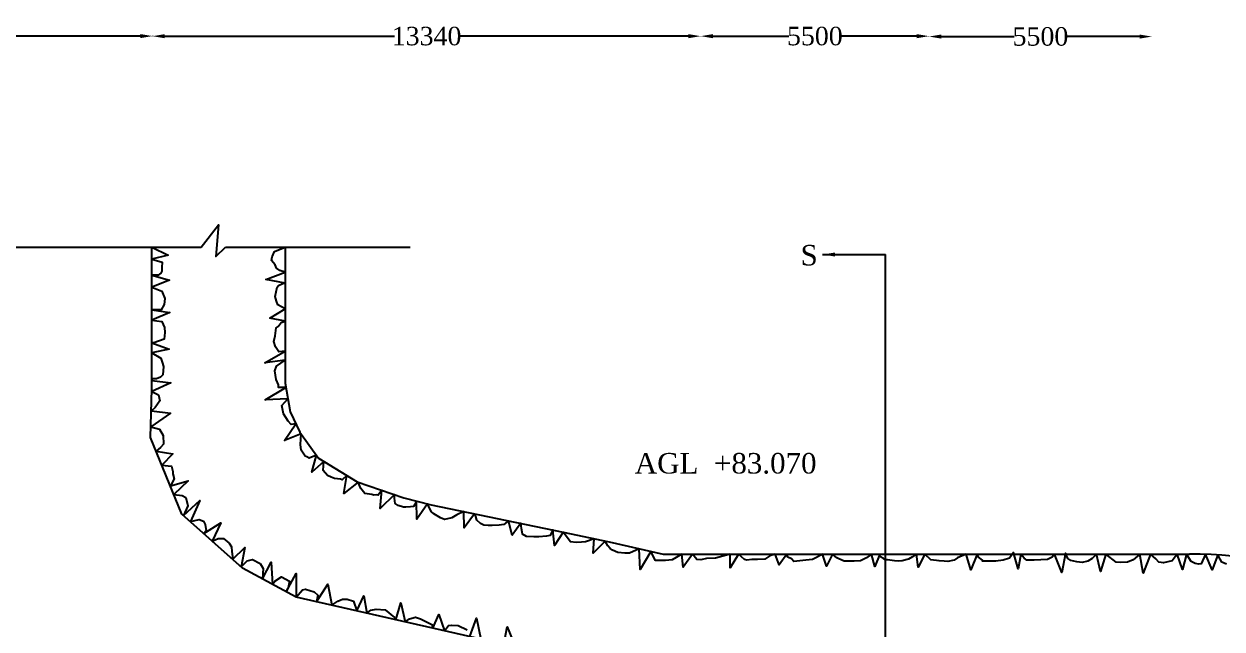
# Model space of a CAD drawing. Header units: millimetres. Extents: x -5026 to 211262, y 3161 to 110917.
# Drawn here: x 108753 to 137974, y 72622 to 87371 of the extents above; entities that cross this region are included whole.
import ezdxf

# ---------------------------------------------------------------- set-up
doc = ezdxf.new("R2010")
doc.units = ezdxf.units.MM
doc.header["$MEASUREMENT"] = 0
for name, color, linetype in [('DIM', 5, 'Continuous'), ('DWG.LINE', 10, 'Continuous'), ('HATCH', 2, 'Continuous'), ('TEXT', 7, 'Continuous')]:
    doc.layers.add(name, color=color, linetype=linetype)
doc.styles.get("Standard").update_dxf_attribs({"font": 'TIMES.TTF', "height": 450})
doc.dimstyles.get("Standard").update_dxf_attribs({"dimtxt": 450, "dimasz": 300, "dimexe": 0.18, "dimexo": 0.0625, "dimgap": 0.09, "dimtad": 0, "dimtih": 1, "dimtoh": 1, "dimdec": 0, "dimzin": 0, "dimdsep": 46, "dimtxsty": 'Standard', "dimcen": 300, "dimclre": 256, "dimclrt": 4, "dimadec": 0, "dimazin": 0, "dimtfac": 1, "dimtdec": 0, "dimtofl": 0, "dimtmove": 0, "dimatfit": 3, "dimfxl": 5, "dimfxlon": 1, "dimtolj": 1, "dimtzin": 0, "dimarcsym": 0})

# ---------------------------------------------------------------- blocks, each defined once
blk = doc.blocks.new('*D30')
at = {"layer": 'Defpoints', "color": 0, "linetype": 'ByBlock', "ltscale": 0.2}
for p in [(84929.77690636407, 87084.41307755945), (111888.1546992878, 87084.41307755945), (111888.1546992878, 87076.15353246653)]:
    blk.add_point(p, dxfattribs=at)
at = {"layer": 'DIM', "lineweight": -2, "ltscale": 0.2}
blk.add_line((84929.77690636407, 87081.15353246653), (84929.77690636407, 87075.97353246654), dxfattribs=at)
at = {"layer": 'DIM', "linetype": 'ByBlock', "lineweight": -2, "ltscale": 0.2}
blk.add_line((111888.1546992878, 87081.15353246653), (111888.1546992878, 87075.97353246654), dxfattribs=at)
at = {"layer": 'DIM', "color": 0, "linetype": 'ByBlock', "lineweight": -2, "ltscale": 0.2}
for p, q in [((85229.77690636407, 87076.15353246653), (97597.2860407495, 87076.15353246653)), ((111588.1546992878, 87076.15353246653), (99220.64556490236, 87076.15353246653))]:
    blk.add_line(p, q, dxfattribs=at)
at = {"layer": 'DIM', "color": 0, "linetype": 'ByBlock', "ltscale": 0.2}
for points in [[(85229.77690636407, 87126.15353246653), (85229.77690636407, 87026.15353246653), (84929.77690636407, 87076.15353246653)], [(111588.1546992878, 87126.15353246653), (111588.1546992878, 87026.15353246653), (111888.1546992878, 87076.15353246653)]]:
    blk.add_solid(points, dxfattribs=at)
at = {"layer": 'DIM', "color": 4, "linetype": 'ByBlock', "ltscale": 0.2, "insert": (98408.96580282593, 87076.15353246653), "char_height": 450, "attachment_point": 5}
blk.add_mtext('\\A1;26850', dxfattribs=at)
blk = doc.blocks.new('*D31')
at = {"layer": 'Defpoints', "color": 0, "linetype": 'ByBlock', "ltscale": 0.2}
for p in [(111888.1546992878, 87075.97353246654), (125258.7239678159, 87075.97353246654), (125258.7239678159, 87074.16145610283)]:
    blk.add_point(p, dxfattribs=at)
at = {"layer": 'DIM', "lineweight": -2, "ltscale": 0.2}
blk.add_line((111888.1546992878, 87075.91103246654), (111888.1546992878, 87073.98145610283), dxfattribs=at)
at = {"layer": 'DIM', "color": 0, "linetype": 'ByBlock', "lineweight": -2, "ltscale": 0.2}
for p, q in [((112188.1546992878, 87074.16145610283), (117793.5548130039, 87074.16145610283)), ((124958.7239678159, 87074.16145610283), (119353.3238540998, 87074.16145610283))]:
    blk.add_line(p, q, dxfattribs=at)
at = {"layer": 'DIM', "linetype": 'ByBlock', "lineweight": -2, "ltscale": 0.2}
blk.add_line((125258.7239678159, 87075.91103246654), (125258.7239678159, 87073.98145610283), dxfattribs=at)
at = {"layer": 'DIM', "color": 0, "linetype": 'ByBlock', "ltscale": 0.2}
for points in [[(112188.1546992878, 87124.16145610283), (112188.1546992878, 87024.16145610283), (111888.1546992878, 87074.16145610283)], [(124958.7239678159, 87124.16145610283), (124958.7239678159, 87024.16145610283), (125258.7239678159, 87074.16145610283)]]:
    blk.add_solid(points, dxfattribs=at)
at = {"layer": 'DIM', "color": 4, "linetype": 'ByBlock', "ltscale": 0.2, "insert": (118573.4393335519, 87074.16145610283), "char_height": 450, "attachment_point": 5}
blk.add_mtext('\\A1;13340', dxfattribs=at)
blk = doc.blocks.new('*D32')
at = {"layer": 'Defpoints', "color": 0, "linetype": 'ByBlock', "ltscale": 0.2}
for p in [(125258.7239678159, 87073.98145610283), (130825.9723879859, 87073.98145610283), (130825.9723879859, 87073.98145610283)]:
    blk.add_point(p, dxfattribs=at)
at = {"layer": 'DIM', "lineweight": -2, "ltscale": 0.2}
blk.add_line((125258.7239678159, 87073.98145610283), (125258.7239678159, 87074.16145610283), dxfattribs=at)
at = {"layer": 'DIM', "color": 0, "linetype": 'ByBlock', "lineweight": -2, "ltscale": 0.2}
for p, q in [((125558.7239678159, 87073.98145610283), (127405.5422442311, 87073.98145610283)), ((130525.9723879859, 87073.98145610283), (128679.1541115707, 87073.98145610283))]:
    blk.add_line(p, q, dxfattribs=at)
at = {"layer": 'DIM', "linetype": 'ByBlock', "lineweight": -2, "ltscale": 0.2}
blk.add_line((130825.9723879859, 87073.98145610283), (130825.9723879859, 87074.16145610283), dxfattribs=at)
at = {"layer": 'DIM', "color": 0, "linetype": 'ByBlock', "ltscale": 0.2}
for points in [[(125558.7239678159, 87123.98145610283), (125558.7239678159, 87023.98145610283), (125258.7239678159, 87073.98145610283)], [(130525.9723879859, 87123.98145610283), (130525.9723879859, 87023.98145610283), (130825.9723879859, 87073.98145610283)]]:
    blk.add_solid(points, dxfattribs=at)
at = {"layer": 'DIM', "color": 4, "linetype": 'ByBlock', "ltscale": 0.2, "insert": (128042.3481779009, 87073.98145610283), "char_height": 450, "attachment_point": 5}
blk.add_mtext('\\A1;5500', dxfattribs=at)
blk = doc.blocks.new('*D33')
at = {"layer": 'Defpoints', "color": 0, "linetype": 'ByBlock', "ltscale": 0.2}
for p in [(130825.9723879859, 87074.16145610283), (136263.3953528667, 87074.16145610283), (136263.3953528667, 87064.3613501394)]:
    blk.add_point(p, dxfattribs=at)
at = {"layer": 'DIM', "lineweight": -2, "ltscale": 0.2}
blk.add_line((130825.9723879859, 87069.3613501394), (130825.9723879859, 87064.1813501394), dxfattribs=at)
at = {"layer": 'DIM', "color": 0, "linetype": 'ByBlock', "lineweight": -2, "ltscale": 0.2}
for p, q in [((131125.9723879859, 87064.3613501394), (132907.8779367565, 87064.3613501394)), ((135963.3953528667, 87064.3613501394), (134181.4898040961, 87064.3613501394))]:
    blk.add_line(p, q, dxfattribs=at)
at = {"layer": 'DIM', "linetype": 'ByBlock', "lineweight": -2, "ltscale": 0.2}
blk.add_line((136263.3953528667, 87069.3613501394), (136263.3953528667, 87064.1813501394), dxfattribs=at)
at = {"layer": 'DIM', "color": 0, "linetype": 'ByBlock', "ltscale": 0.2}
for points in [[(131125.9723879859, 87114.3613501394), (131125.9723879859, 87014.3613501394), (130825.9723879859, 87064.3613501394)], [(135963.3953528667, 87114.3613501394), (135963.3953528667, 87014.3613501394), (136263.3953528667, 87064.3613501394)]]:
    blk.add_solid(points, dxfattribs=at)
at = {"layer": 'DIM', "color": 4, "linetype": 'ByBlock', "ltscale": 0.2, "insert": (133544.6838704263, 87064.3613501394), "char_height": 450, "attachment_point": 5}
blk.add_mtext('\\A1;5500', dxfattribs=at)

msp = doc.modelspace()

# ---------------------------------------------------------------- linework, layer by layer
at = {"layer": 'DWG.LINE', "linetype": 'ByBlock', "ltscale": 0.2}
for points in [[(113079.1167053944, 81931.03470249685), (113497.3072151546, 82473.71328106281), (113429.7208130898, 81705.61037650422), (113666.2734770548, 81931.03470249685)], [(107047.3313469714, 81931.03470249684), (113079.1167053944, 81931.03470249685)], [(123558.552016307, 71544.76279621341), (115388.9531766975, 73398.30409570577), (114085.4981293697, 74108.71438170652), (112607.5430791726, 75425.93039330721), (111841.4447291224, 77291.87153199999), (111875.1170063357, 78479.47815880264), (111875.1170063357, 81931.03470249685)], [(113666.2734770548, 81931.03470249685), (118174.9244111179, 81931.03470249685)], [(115123.753120842, 81931.03470249685), (115123.753120842, 78618.05014801698), (115241.941648268, 77916.82294607299), (115482.6236937746, 77424.16252718322), (115934.6359025372, 76790.74191216132), (116881.1577254225, 76208.47177102402), (118019.9941200904, 75821.38149923328), (118685.358564294, 75650.2470217504), (121904.892346342, 74986.10963273232), (123026.1175089643, 74745.64447605496), (124343.4585131471, 74445.22598178728), (137177.3961138352, 74445.22598178728)]]:
    msp.add_lwpolyline(points, dxfattribs=at)
at = {"layer": 'DWG.LINE', "color": 1, "linetype": 'ByBlock', "ltscale": 0.2}
msp.add_lwpolyline([(129759.3276261029, 62833.49868204822), (129762.9549711418, 81750.55798749233)], dxfattribs=at)
at = {"layer": 'DWG.LINE', "linetype": 'ByBlock', "ltscale": 0.2}
msp.add_arc((137408.7062670634, 68253.37146627327), 6196.17355537087, 299.7455677268122, 92.13941324166345, dxfattribs=at)
at = {"layer": 'HATCH', "linetype": 'ByBlock', "ltscale": 0.2}
for points in [[(111875.1170063357, 81931.03470249685), (112273, 81738), (111875.1170063357, 81636), (112125, 81563.5), (112117.5, 81438.5), (112117.5, 81347.5), (112095, 81298.5), (112026.5, 81245.5), (111875.1170063357, 81245.5), (112303, 81124), (111875.1170063357, 80957.5), (112113.5, 80855.5), (112113.5, 80855.5), (112189.5, 80681.5), (112170.5, 80533.5), (112098.5, 80401.5), (111875.1170063357, 80401.5), (112310.5, 80339.5), (111875.1170063357, 80154.5), (112113.5, 80116), (112182, 79972), (112185.5, 79847), (112170.5, 79692), (111920.5, 79601), (111875.1170063357, 79601), (112291.5, 79445.5), (111875.1170063357, 79358.5), (112094.5, 79225.5), (112121, 79123.5), (112159, 79025), (112140, 78821), (112079.5, 78760.5), (111988.5, 78722.5), (111875.1170063357, 78722.5), (111875.1170063357, 78684.5), (112337, 78624), (111873.2870149657, 78414.93515613658), (112038, 78328), (112064.5, 78188), (111950.5, 78025.5), (111859.8000862445, 77939.2570241503), (112325.5, 77885.67484540131), (111848.8967590521, 77554.70139858848), (112060.5, 77497), (112147.5, 77338), (112155, 77126), (112079.5, 77046.5), (111978.7517689526, 76957.44077094359), (112386, 76890.5), (112117.0843128636, 76620.51224931612), (112348.5, 76595.5), (112382.5, 76459), (112382.5, 76402.5), (112420.5, 76279.5), (112325.2086836628, 76113.5958391538), (112757.5, 76238), (112410.8381480797, 75905.0331391698), (112614, 75877.5), (112705, 75832), (112746.5, 75628), (112646.6532844012, 75391.07372527983), (113042, 75756.5), (112814.6971209336, 75241.30595521005), (113023, 75295), (113132.5, 75249.5), (113174.5, 75170), (113193.5, 75015), (113138.2172552581, 74952.97113680637), (113557.5, 75208), (113346.5206042712, 74767.32238750687), (113493.5, 74829), (113618, 74825), (113762, 74715.5), (113815, 74624.5), (113826.5, 74511), (113843.8166002103, 74324.11117599637), (114141, 74609.5), (114051.3684953102, 74139.13215418698), (114194, 74287), (114330.5, 74317), (114512, 74222.5), (114588, 74097.5), (114571.7039108319, 73843.72205307051), (114781, 74253), (114815.8892362383, 73710.63593919588), (114872.5, 73786.5), (115032, 73892.5), (115232.5, 73790.5), (115198.5, 73627.5), (115145.8089085653, 73530.82281157355), (115395.5, 73972), (115388.9531766975, 73398.30409570577), (115544, 73578), (115623.5, 73596.5), (115831.5, 73532.5), (115922.5, 73445.5), (115886.1960873574, 73285.4882416005), (116165, 73718), (116261.964644858, 73200.23282648745), (116404.5, 73297.5), (116521.5, 73354), (116639, 73354), (116790.5, 73297.5), (116871.5708621704, 73061.92367295382), (117040.5, 73433.5), (117112.7720930443, 73007.19926705696), (117212.5, 73081), (117341, 73104), (117560.5, 73088.5), (117788, 72907), (117826.0380531626, 72845.37150285985), (117947, 73263), (118047.6590145332, 72795.08952294893), (118160, 72872.5), (118300, 72910.5), (118421.5, 72869), (118701.5, 72729), (118724.397713381, 72641.54916534931), (118868.5, 72974.5), (119008.5038228646, 72577.09038130072), (119111.5, 72705.5), (119187.5, 72717), (119346.5, 72709.5), (119566, 72599.5)], [(138080.5, 74205), (137968, 74255.5), (137928.5, 74324), (137869.580909812, 74432.38120019897), (137735, 74064), (137569.1934491928, 74447.46628251958), (137462, 74212), (137408, 74199.5), (137316.5, 74222), (137219, 74265.5), (137106.5, 74445.22598178728), (137011, 74077), (136882.5, 74445.22598178728), (136758.5, 74282.5), (136542.5, 74234.5), (136430.5, 74249), (136357.5, 74332), (136226.5, 74445.22598178728), (136054, 73985.5), (135969, 74445.22598178728), (135804, 74311.5), (135664.5, 74255.5), (135498.5, 74243), (135394.5, 74255.5), (135141, 74445.22598178728), (135013.5, 74025), (134915.5, 74445.22598178728), (134807.5, 74342.5), (134701.5, 74276), (134558.5, 74247), (134435.5, 74259.5), (134283, 74291), (134216.5, 74338.5), (134154, 74467.5), (134069, 73998), (133890, 74445.22598178728), (133830, 74372), (133719.5, 74318), (133393.5, 74297), (133215.5, 74299), (133145, 74347), (133068, 74445.22598178728), (133003.5, 74089.5), (132891.5, 74484), (132787.5, 74347), (132637.5, 74299), (132459, 74276.5), (132299, 74278.5), (132132.5, 74274.5), (132131.7985137851, 74303.69936369454), (132032, 74370), (132005, 74445.22598178728), (131849.5, 74067), (131737, 74445.22598178728), (131518, 74355.5), (131439, 74303.5), (131285.5, 74270.5), (131194, 74276.5), (131073.5, 74283), (130867.5, 74312), (130724, 74445.22598178728), (130565.5, 74126.5), (130524, 74445.22598178728), (130426, 74384), (130328.5, 74328), (130170.5, 74286.5), (130089.5, 74276), (129983.5, 74286.5), (129813, 74307), (129761.5276712163, 74307.0098698161), (129719, 74340.5), (129631.5, 74390), (129631.5, 74445.22598178728), (129509, 74145), (129426, 74445.22598178728), (129298.5, 74361), (129153, 74288.5), (129001.5, 74278), (128754, 74276), (128628.5, 74330), (128576.5, 74357), (128474.5, 74445.22598178728), (128325, 74153.5), (128225.5, 74445.22598178728), (128085.5, 74365.5), (127988, 74319.5), (127823.5, 74303), (127528.5, 74272), (127476.5, 74334), (127387, 74378), (127360, 74445.22598178728), (127172, 74189), (127076.5, 74445.22598178728), (126948, 74405), (126821, 74322), (126642, 74319.5), (126505, 74319.5), (126381.5, 74297), (126327.5, 74317.5), (126184, 74445.22598178728), (125976, 74112), (125976, 74445.22598178728), (125616, 74350.5), (125399.5, 74338), (125260.5, 74311), (125167, 74319.5), (125059, 74445.22598178728), (124829.5, 74130), (124796, 74445.22598178728), (124563.5, 74313), (124397, 74290), (124156, 74292), (124040.3179853187, 74514.35692102971), (123781.5, 74074.5), (123758.5856939165, 74578.6057301846), (123525.5, 74475), (123409, 74469), (123236.5, 74485.5), (123109, 74542), (123046.5, 74585.5), (122990.5, 74648), (122924.7269033297, 74767.38935717459), (122639, 74473.5), (122656.5481000792, 74824.90470742801), (122447.5, 74750), (122350, 74737.5), (122221, 74733.5), (122084, 74748), (121904.892346342, 74986.10963273232), (121696.5, 74657), (121655.2894690069, 75037.5986415351), (121586.5, 74904), (121501, 74887.5), (121308, 74868.5), (121191.5, 74870.5), (121013, 74879), (120914.5, 74933), (120902, 74981), (120889.5, 75070), (120873.8010273636, 75198.80698047996), (120656.5, 74912.5), (120569.5910364093, 75261.56054754366), (120454.5, 75172.5), (120344.5, 75155.5), (120176, 75147.5), (120074.5, 75143), (119966.5, 75151.5), (119888.5, 75197.5), (119797.5, 75272), (119776.5, 75363.5), (119741.4917681956, 75432.38394095105), (119489.5, 75085.5), (119477.5825681399, 75486.82411115215), (119312.5, 75405.5), (119190, 75330.5), (119009, 75293.5), (118909.5, 75335), (118748.5, 75428.5), (118686, 75486.5), (118597.3013470677, 75672.89570096659), (118337, 75303.5), (118327.771601077, 75742.21986255658), (118256, 75611), (118183, 75598.5), (118069, 75592.5), (118014, 75594.5), (117876.5, 75636), (117808, 75684), (117793.5, 75808.5), (117786.8267076968, 75900.63505791718), (117440, 75562), (117477.4668061189, 76005.78642903917), (117394.5, 75888), (117355, 75890), (117286.5, 75888), (117240.5, 75902.5), (117066, 75925.5), (116965.5, 76048.5), (116905.1473820719, 76200.31769133701), (116558, 75924), (116623.8778913219, 76366.7421475663), (116510.5, 76262.5), (116471, 76272.5), (116329.5, 76293.5), (116244.5, 76324.5), (116154, 76366.5), (116052.5, 76485), (116056.5, 76599), (116068.5918267963, 76708.3364852196), (115774, 76447.5), (115887.0036354437, 76857.49068427936), (115709.5, 76789), (115653, 76816), (115611.5, 76836.5), (115512, 76980), (115495, 77121), (115512.268037441, 77382.62086518151), (115104, 77217.5), (115383.0066773995, 77628.07204985915), (115270, 77607), (115195, 77686), (115083, 77868.5), (115043.5, 78068), (115188.8250177218, 78231.97050756484), (114638, 78206), (115141.6404355689, 78511.92248969465), (114958, 78513.5), (114958, 78575.5), (114908, 78702.5), (114868.5, 78917.5), (114914, 79029.5), (115123.753120842, 79172.5), (114629.5, 79108.5), (115123.753120842, 79398), (114970.5, 79381.5), (114891.5, 79497.5), (114843.5, 79634.5), (114879, 79767.5), (114901.5, 79961.5), (114953.5, 79999), (115028.5, 80090.5), (115123.753120842, 80127.5), (114746, 80198.5), (115123.753120842, 80429.5), (114945.5, 80527.5), (114910, 80610.5), (114877, 80731), (114928.5, 80952), (114962, 80995.5), (115082.5, 81049.5), (115123.753120842, 81049.5), (114650, 81141), (115123.753120842, 81324.5), (114993.5, 81358), (114916.5, 81420), (114881, 81503), (114793, 81605.5), (114809.5, 81697), (114866, 81828), (115123.753120842, 81931.03470249685)], [(119629.506704702, 72436.19552083232), (119793, 72891), (119899.2551291578, 72374.99424828298)], [(120455.2071300202, 72248.85831255776), (120536, 72675.5), (120745.3032767169, 72183.04049221154)]]:
    msp.add_lwpolyline(points, dxfattribs=at)

# ---------------------------------------------------------------- texts
at = {"layer": 'TEXT', "linetype": 'ByBlock', "ltscale": 0.2}
for s, p in [('S', (127693.9941200229, 81485.29368642271)), ('AGL  +83.070', (123650.9604009403, 76413.13360163891))]:
    msp.add_text(s, height=500, dxfattribs=at).set_placement(p)

# ---------------------------------------------------------------- dimensions: what is measured, and where the dimension line sits
at = {"layer": 'DIM', "linetype": 'ByBlock', "ltscale": 0.2}
for p1, p2, distance, text, picture, middle in [((84929.77690636407, 87084.41307755945), (111888.1546992878, 87084.41307755945), -8.259545092922053, '26850', '*D30', (98408.96580282593, 87076.15353246653)), ((111888.1546992878, 87075.97353246654), (125258.7239678159, 87075.97353246654), -1.8120763637125492, '13340', '*D31', (118573.4393335519, 87074.16145610283)), ((125258.7239678159, 87073.98145610283), (130825.9723879859, 87073.98145610283), 0, '5500', '*D32', (128042.3481779009, 87073.98145610283)), ((130825.9723879859, 87074.16145610283), (136263.3953528667, 87074.16145610283), -9.800105963426176, '5500', '*D33', (133544.6838704263, 87064.3613501394))]:
    dim = msp.add_aligned_dim(p1=p1, p2=p2, distance=distance, text=text, dimstyle='Standard', dxfattribs=at)
    dim.commit()
    dim.dimension.update_dxf_attribs({"geometry": picture, "text_midpoint": middle})

# ---------------------------------------------------------------- leaders
msp.add_leader([(128233.0745655122, 81751.66306141872), (129762.9549711418, 81750.55798749233)], dimstyle='Standard', override={"dimgap": 0.09, "dimtad": 0}, dxfattribs=at)

doc.saveas('drawing.dxf')
